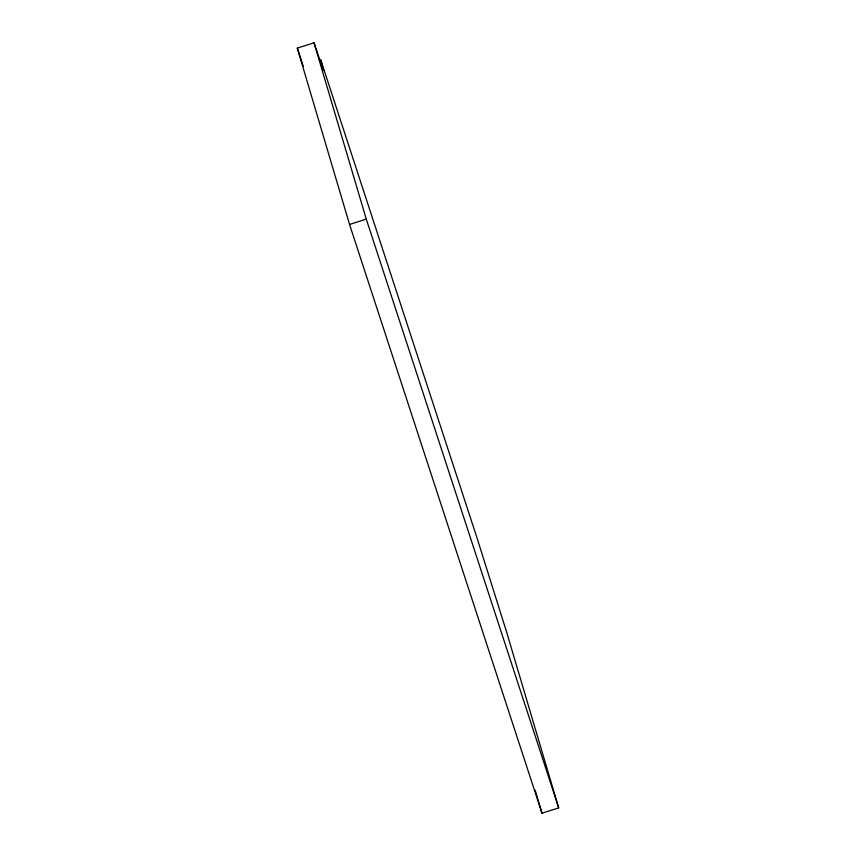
<?xml version="1.0" encoding="UTF-8"?>
<svg xmlns="http://www.w3.org/2000/svg" width="856" height="856" viewBox="0 0 856 856"><rect width="100%" height="100%" fill="white"/><g stroke="black" fill="none" stroke-linecap="round" stroke-linejoin="round"><path stroke-width="1.28" d="M297.289 48.107L314.024 42.8L323.45 70.599L320.743 59.824L477.177 538.424L506.452 631.546L558.711 807.893L541.976 813.2L349.548 224.454L297.289 48.107L303.313 66.287M349.548 224.454L366.282 219.157L314.024 42.8M366.282 219.157L558.711 807.893M535.16 790.195L541.976 813.2"/></g></svg>
